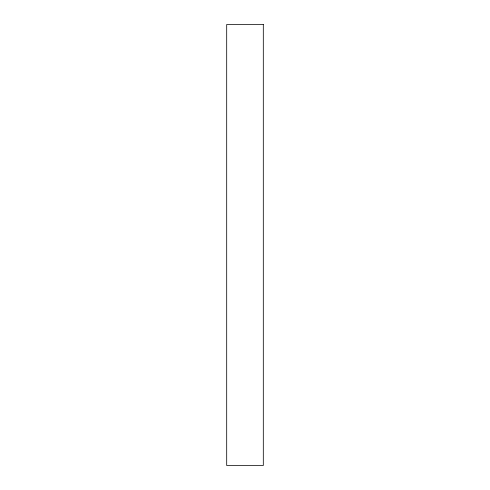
<?xml version="1.0" encoding="UTF-8"?>
<svg xmlns="http://www.w3.org/2000/svg" width="490" height="490" viewBox="0 0 490 490"><rect width="100%" height="100%" fill="white"/><g stroke="black" fill="none" stroke-linecap="round" stroke-linejoin="round"><path stroke-width="0.73" d="M263.308 24.5L226.692 24.5L226.692 465.5L263.308 465.5L263.308 24.5"/></g></svg>
